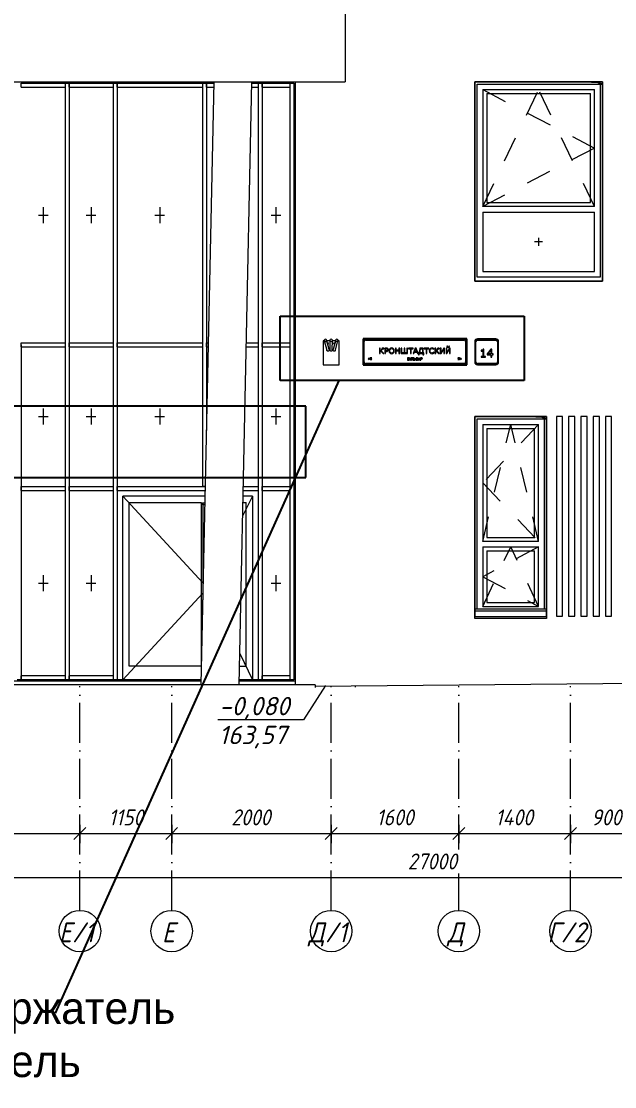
# Model space of a CAD drawing. Header units: millimetres. Extents: x -2128 to 116635, y -18248 to 18481.
# Drawn here: x 48391 to 55830, y -5103 to 8257 of the extents above; entities that cross this region are included whole.
import ezdxf

# ---------------------------------------------------------------- set-up
doc = ezdxf.new("R2010")
doc.units = ezdxf.units.MM
for name, pattern in [('50_200_ШТРИХ_1Т_ш5_п1_п1_', [700, 500, -100, 0, -100]), ('Штрих', [635, 317.5, -317.5]), ('Штриховая', [600, 400, -200])]:
    doc.linetypes.add(name, pattern=pattern)
for name, color, linetype, lineweight in [('A-ANNO-DIMS', 7, 'Continuous', 9), ('A-ANNO-DIMS-100', 7, 'Continuous', 9), ('A-ANNO-NOTE', 7, 'Continuous', 9), ('A-COLS', 7, 'Continuous', 9), ('A-DETL-3', 7, 'Continuous', 25), ('A-DOOR-1', 7, 'Continuous', 5), ('A-FLOR', 7, 'Continuous', 9), ('A-GENM', 7, 'Continuous', 9), ('A-GLAZ-1', 7, 'Continuous', 5), ('A-GLAZ-2', 7, 'Штрих', 5), ('A-GLAZ-3', 7, 'Штриховая', 5), ('A-GLAZ-CURT', 7, 'Continuous', 9), ('A-GLAZ-CURT-1', 7, 'Continuous', 5), ('A-GLAZ-CWMG', 7, 'Continuous', 9), ('A-WALL', 7, 'Continuous', 5), ('I-WALL', 7, 'Continuous', 5), ('S-COLS', 7, 'Continuous', 9), ('Оси', 7, 'Continuous', 9), ('Оси-1', 7, '50_200_ШТРИХ_1Т_ш5_п1_п1_', 9)]:
    doc.layers.add(name, color=color, linetype=linetype, lineweight=lineweight)
doc.styles.add('ISOCPEUR_I', font='isocpeui.ttf', dxfattribs={"width": 0.9, "height": 250})
doc.styles.add('ISOCPEUR_I_1', font='isocpeui.ttf', dxfattribs={"width": 0.9, "height": 200})
doc.styles.add('ISOCPEUR_I_2', font='isocpeui.ttf', dxfattribs={"height": 230})
doc.dimstyles.new('ISO-2_0_0_9К_Средний_с_подложкой_1', dxfattribs={"dimscale": 304.8, "dimtxt": 199.196235, "dimasz": 0.492126, "dimexe": 0.393701, "dimexo": 0, "dimgap": 0.131234, "dimtad": 1, "dimdec": 0, "dimzin": 0, "dimdsep": 46, "dimtxsty": 'ISOCPEUR_I_1', "dimblk1": 'OBLIQUE', "dimblk2": 'OBLIQUE', "dimsah": 1, "dimcen": 0.09, "dimdle": 0.393701, "dimazin": 0, "dimtfac": 1, "dimtdec": 4, "dimtix": 1, "dimtmove": 2, "dimatfit": 3, "dimfxl": 1, "dimtvp": 1, "dimtfill": 1, "dimtolj": 1, "dimtzin": 0, "dimarcsym": 2})

# ---------------------------------------------------------------- blocks, each defined once
blk = doc.blocks.new('Ось сетки - Круг_Ø6_00__ISO-2_5_0_9K_ кружки поменьше-23056867-АР2_Фасад ___-А')
at = {"layer": 'Оси'}
blk.add_circle((0, -3152), 260, dxfattribs=at)
blk = doc.blocks.new('DIMBLOCK28-АР2_Фасад ___-А')
at = {"layer": 'A-ANNO-DIMS-100', "transparency": 16777216}
for p, q in [((40276, -2374), (40276, -2600)), ((40276, -2480), (40276, -2374)), ((67276, -2374), (67276, -2600)), ((67276, -2480), (67276, -2374)), ((40156, -2480), (67396, -2480))]:
    blk.add_line(p, q, dxfattribs=at)
at = {"layer": 'A-ANNO-DIMS-100', "lineweight": 20, "transparency": 16777216}
for p, q in [((40276, -2480), (40201, -2555)), ((40276, -2480), (40351, -2405)), ((67276, -2480), (67201, -2555)), ((67276, -2480), (67351, -2405))]:
    blk.add_line(p, q, dxfattribs=at)
at = {"layer": 'A-ANNO-DIMS-100', "color": 0, "transparency": 16777216, "insert": (53235, -2179), "char_height": 200, "width": 758.48, "attachment_point": 1, "line_spacing_factor": 1.149209, "style": 'ISOCPEUR_I_1', "bg_fill": 3, "box_fill_scale": 1.25, "bg_fill_color": 256, "bg_fill_true_color": 13158600, "bg_fill_transparency": 0}
blk.add_mtext('27000', dxfattribs=at)
blk = doc.blocks.new('_Oblique')
at = {"color": 0, "linetype": 'ByBlock', "lineweight": -2}
blk.add_line((-0.5, -0.5), (0.5, 0.5), dxfattribs=at)

msp = doc.modelspace()

# ---------------------------------------------------------------- linework, layer by layer
at = {"color": 1}
for p, q in [((51634, 4560), (54697, 4560)), ((51634, 3753), (51634, 4560)), ((54697, 4560), (54697, 3753)), ((54697, 3753), (51634, 3753)), ((51956, 3432), (38861, 3432)), ((51956, 2535), (51956, 3432)), ((38861, 2535), (51956, 2535))]:
    msp.add_line(p, q, dxfattribs=at)
at = {"layer": 'A-ANNO-DIMS'}
for p, q in [((49125.8, -1821.5), (49125.8, -2047.5)), ((49125.8, -1927.5), (49125.8, -1821.5)), ((49125.8, -1821.5), (49125.8, -2047.5)), ((49125.8, -1927.5), (49125.8, -1821.5)), ((50275.8, -1821.5), (50275.8, -2047.5)), ((50275.8, -1927.5), (50275.8, -1821.5)), ((50275.8, -1821.5), (50275.8, -2047.5)), ((50275.8, -1927.5), (50275.8, -1821.5)), ((52275.8, -1821.5), (52275.8, -2047.5)), ((52275.8, -1927.5), (52275.8, -1821.5)), ((52275.8, -1821.5), (52275.8, -2047.5)), ((52275.8, -1927.5), (52275.8, -1821.5)), ((53875.8, -1821.5), (53875.8, -2047.5)), ((53875.8, -1927.5), (53875.8, -1821.5)), ((53875.8, -1821.5), (53875.8, -2047.5)), ((53875.8, -1927.5), (53875.8, -1821.5)), ((55275.8, -1821.5), (55275.8, -2047.5)), ((55275.8, -1927.5), (55275.8, -1821.5)), ((55275.8, -1821.5), (55275.8, -2047.5)), ((55275.8, -1927.5), (55275.8, -1821.5)), ((45975.8, -1927.5), (49125.8, -1927.5)), ((49125.8, -1927.5), (50275.8, -1927.5)), ((50275.8, -1927.5), (52275.8, -1927.5)), ((52275.8, -1927.5), (53875.8, -1927.5)), ((53875.8, -1927.5), (55275.8, -1927.5)), ((55275.8, -1927.5), (56175.8, -1927.5))]:
    msp.add_line(p, q, dxfattribs=at)
at = {"layer": 'A-ANNO-DIMS', "lineweight": 20}
for p, q in [((49125.8, -1927.5), (49200.8, -1852.5)), ((49125.8, -1927.5), (49200.8, -1852.5)), ((50275.8, -1927.5), (50350.8, -1852.5)), ((50275.8, -1927.5), (50350.8, -1852.5)), ((52275.8, -1927.5), (52350.8, -1852.5)), ((52275.8, -1927.5), (52350.8, -1852.5)), ((53875.8, -1927.5), (53950.8, -1852.5)), ((53875.8, -1927.5), (53950.8, -1852.5)), ((55275.8, -1927.5), (55350.8, -1852.5)), ((55275.8, -1927.5), (55350.8, -1852.5)), ((49125.8, -1927.5), (49050.8, -2002.5)), ((49125.8, -1927.5), (49050.8, -2002.5)), ((50275.8, -1927.5), (50200.8, -2002.5)), ((50275.8, -1927.5), (50200.8, -2002.5)), ((52275.8, -1927.5), (52200.8, -2002.5)), ((52275.8, -1927.5), (52200.8, -2002.5)), ((53875.8, -1927.5), (53800.8, -2002.5)), ((53875.8, -1927.5), (53800.8, -2002.5)), ((55275.8, -1927.5), (55200.8, -2002.5)), ((55275.8, -1927.5), (55200.8, -2002.5))]:
    msp.add_line(p, q, dxfattribs=at)
at = {"layer": 'A-ANNO-NOTE'}
for p, q in [((52205, -71.2), (51929.4, -501)), ((51929.4, -504.1), (50854.6, -504.1))]:
    msp.add_line(p, q, dxfattribs=at)
at = {"layer": 'A-COLS'}
for p, q in [((50804, 7500), (50642.8, -59)), ((51120.8, -59), (51282, 7500))]:
    msp.add_line(p, q, dxfattribs=at)
at = {"layer": 'A-DETL-3'}
for p, q in [((53974.5, 4275), (52674.5, 4275)), ((52674.5, 4275), (52674.5, 3950)), ((53974.5, 3950), (53974.5, 4275)), ((52674.5, 3950), (53974.5, 3950))]:
    msp.add_line(p, q, dxfattribs=at)
at = {"layer": 'A-DOOR-1'}
for p, q in [((49662.8, 0), (49662.8, 2303)), ((50693.2, 2303), (49662.8, 2303)), ((49662.8, 2303), (50665.8, 1216.5)), ((51288.8, 2303), (51165.8, 2051.5)), ((51288.8, 2303), (51171.1, 2303)), ((51288.8, 2303), (51288.8, 0)), ((49742.8, 170), (49742.8, 2223)), ((49742.8, 2223), (50645.8, 2223)), ((50645.8, 2223), (50645.8, 170)), ((51169.4, 2223), (51208.8, 2223)), ((51208.8, 170), (51208.8, 2223)), ((50665.8, 1086.5), (49662.8, 0)), ((51128.3, 328.1), (51288.8, 0)), ((50645.8, 170), (49742.8, 170)), ((51125.3, 170), (51208.8, 170)), ((51288.8, 0), (51121.7, 0)), ((50644.3, 0), (49662.8, 0))]:
    msp.add_line(p, q, dxfattribs=at)
at = {"layer": 'A-FLOR'}
for p, q in [((52075.8, -65), (40175.8, -65)), ((47853.5, -15), (50644.1, -15)), ((51121.3, -15), (51825.8, -15)), ((52075.8, -62.4), (52075.8, -99.4))]:
    msp.add_line(p, q, dxfattribs=at)
at = {"layer": 'A-GENM'}
for p, q in [((55539.8, 7500), (55539.8, 7495)), ((55539.8, 7495), (55608.6, 7495)), ((55608.6, 7495), (55659.8, 7470)), ((55660.9, 7475), (55609.8, 7500)), ((55659.8, 7470), (55675.8, 7470)), ((55675.8, 7475), (55660.9, 7475)), ((52190.4, 4248), (52176, 4248)), ((52176, 4248), (52176, 3950)), ((52189.1, 4253.3), (52220.5, 4132.9)), ((52249.6, 4140.4), (52218.1, 4260.8)), ((52260.1, 4248), (52221.4, 4248)), ((52230.1, 4221.1), (52229.4, 4217.4)), ((52235.1, 4195.3), (52239.9, 4219.2)), ((52260.1, 4257.1), (52260, 4136.7)), ((52290, 4136.6), (52290.1, 4257)), ((52328.7, 4248), (52290, 4248)), ((52332, 4260.8), (52300.5, 4140.4)), ((52310.1, 4219.2), (52315, 4195.3)), ((52320.7, 4217.4), (52319.9, 4221.1)), ((52329.6, 4132.9), (52361, 4253.3)), ((52374, 4248), (52359.6, 4248)), ((52374, 3950), (52374, 4248)), ((52674.5, 4240), (52674.5, 3985)), ((52684.5, 4240), (52684.5, 3985)), ((52689.5, 3985), (52689.5, 4240)), ((53939.5, 4275), (52709.5, 4275)), ((53939.5, 4265), (52709.5, 4265)), ((52709.5, 4260), (53939.5, 4260)), ((52889.5, 4159.9), (52880.2, 4159.9)), ((52880.2, 4159.9), (52880.2, 4090.3)), ((52889.5, 4128.6), (52889.5, 4159.9)), ((52908.7, 4145.8), (52907, 4141.8)), ((52916.5, 4156.7), (52908.7, 4145.8)), ((52929.8, 4159.9), (52916.5, 4156.7)), ((52916.5, 4140.9), (52918.6, 4145.8)), ((52918.6, 4145.8), (52921, 4149.1)), ((52921, 4149.1), (52924.4, 4151.1)), ((52924.4, 4151.1), (52929.6, 4151.8)), ((52929.6, 4151.8), (52933.6, 4151.8)), ((52933.6, 4159.9), (52929.8, 4159.9)), ((52933.6, 4151.8), (52933.6, 4159.9)), ((52966.8, 4159.9), (52947.5, 4159.9)), ((52947.5, 4159.9), (52947.5, 4090.3)), ((52956.8, 4123.9), (52956.8, 4151.8)), ((52956.8, 4151.8), (52966.4, 4151.8)), ((52966.4, 4151.8), (52974, 4151.1)), ((52977.6, 4158.8), (52966.8, 4159.9)), ((52974, 4151.1), (52979.3, 4149)), ((52985.4, 4155.5), (52977.6, 4158.8)), ((52979.3, 4149), (52983.3, 4144.7)), ((52983.3, 4144.7), (52984.6, 4138.4)), ((52991.7, 4148.8), (52985.4, 4155.5)), ((52993.9, 4138.6), (52991.7, 4148.8)), ((53010.7, 4151.7), (53004.2, 4140.2)), ((53020.8, 4158.6), (53010.7, 4151.7)), ((53012.8, 4136.9), (53017.4, 4145.7)), ((53017.4, 4145.7), (53024.5, 4151.1)), ((53033.9, 4161), (53020.8, 4158.6)), ((53024.5, 4151.1), (53034, 4152.9)), ((53047.2, 4158.6), (53033.9, 4161)), ((53034, 4152.9), (53043.3, 4151.1)), ((53043.3, 4151.1), (53050.5, 4145.7)), ((53057.2, 4151.7), (53047.2, 4158.6)), ((53050.5, 4145.7), (53055, 4136.9)), ((53063.6, 4140.3), (53057.2, 4151.7)), ((53090.2, 4159.9), (53080.9, 4159.9)), ((53080.9, 4159.9), (53080.9, 4090.3)), ((53090.2, 4132), (53090.2, 4159.9)), ((53134.3, 4159.9), (53125, 4159.9)), ((53125, 4159.9), (53125, 4132)), ((53134.3, 4090.3), (53134.3, 4159.9)), ((53162.1, 4159.9), (53152.8, 4159.9)), ((53152.8, 4159.9), (53152.8, 4090.3)), ((53162.1, 4098.4), (53162.1, 4159.9)), ((53198.1, 4159.9), (53188.8, 4159.9)), ((53188.8, 4159.9), (53188.8, 4098.4)), ((53198.1, 4098.4), (53198.1, 4159.9)), ((53234, 4159.9), (53224.7, 4159.9)), ((53224.7, 4159.9), (53224.7, 4098.4)), ((53234, 4090.3), (53234, 4159.9)), ((53303.6, 4159.9), (53243.3, 4159.9)), ((53243.3, 4159.9), (53243.3, 4151.8)), ((53243.3, 4151.8), (53268.8, 4151.8)), ((53268.8, 4151.8), (53268.8, 4090.3)), ((53278.1, 4090.3), (53278.1, 4151.8)), ((53278.1, 4151.8), (53303.6, 4151.8)), ((53303.6, 4151.8), (53303.6, 4159.9)), ((53329.3, 4159.9), (53303.6, 4090.3)), ((53323.5, 4118.1), (53335.5, 4151.4)), ((53341.8, 4159.9), (53329.3, 4159.9)), ((53335.5, 4151.4), (53347.5, 4118.1)), ((53367.4, 4090.3), (53341.8, 4159.9)), ((53387.1, 4159.9), (53383.7, 4124.6)), ((53428.9, 4159.9), (53387.1, 4159.9)), ((53392.4, 4121.2), (53396.4, 4151.8)), ((53396.4, 4151.8), (53419.6, 4151.8)), ((53419.6, 4151.8), (53419.6, 4098.4)), ((53428.9, 4098.4), (53428.9, 4159.9)), ((53500.8, 4159.9), (53440.5, 4159.9)), ((53440.5, 4159.9), (53440.5, 4151.8)), ((53440.5, 4151.8), (53466, 4151.8)), ((53466, 4151.8), (53466, 4090.3)), ((53475.3, 4090.3), (53475.3, 4151.8)), ((53475.3, 4151.8), (53500.8, 4151.8)), ((53500.8, 4151.8), (53500.8, 4159.9)), ((53514.9, 4151.8), (53507.9, 4140.3)), ((53525.7, 4158.7), (53514.9, 4151.8)), ((53516.6, 4137.2), (53521.6, 4146)), ((53521.6, 4146), (53529.3, 4151.2)), ((53539.7, 4161), (53525.7, 4158.7)), ((53529.3, 4151.2), (53538.9, 4152.9)), ((53538.9, 4152.9), (53551.2, 4150.7)), ((53551, 4159.7), (53539.7, 4161)), ((53563.5, 4154.8), (53551, 4159.7)), ((53551.2, 4150.7), (53563.5, 4143.6)), ((53563.5, 4143.6), (53563.5, 4154.8)), ((53585.5, 4159.9), (53576.2, 4159.9)), ((53576.2, 4159.9), (53576.2, 4090.3)), ((53585.5, 4128.6), (53585.5, 4159.9)), ((53604.7, 4145.8), (53602.9, 4141.8)), ((53612.5, 4156.7), (53604.7, 4145.8)), ((53612.4, 4140.9), (53614.6, 4145.8)), ((53625.7, 4159.9), (53612.5, 4156.7)), ((53614.6, 4145.8), (53617, 4149.1)), ((53617, 4149.1), (53620.4, 4151.1)), ((53620.4, 4151.1), (53625.6, 4151.8)), ((53625.6, 4151.8), (53629.6, 4151.8)), ((53629.6, 4159.9), (53625.7, 4159.9)), ((53629.6, 4151.8), (53629.6, 4159.9)), ((53652.8, 4159.9), (53643.5, 4159.9)), ((53643.5, 4159.9), (53643.5, 4090.3)), ((53687, 4159.9), (53652.8, 4105)), ((53652.8, 4105), (53652.8, 4159.9)), ((53652.9, 4090.3), (53687.6, 4146)), ((53696.8, 4159.9), (53687, 4159.9)), ((53687.6, 4146), (53687.6, 4090.3)), ((53696.8, 4090.3), (53696.8, 4159.9)), ((53724.7, 4159.9), (53715.4, 4159.9)), ((53715.4, 4159.9), (53715.4, 4090.3)), ((53734, 4181.9), (53724.7, 4181.9)), ((53724.7, 4181.9), (53729.8, 4169.8)), ((53758.9, 4159.9), (53724.7, 4105)), ((53724.7, 4105), (53724.7, 4159.9)), ((53724.8, 4090.3), (53759.5, 4146)), ((53729.8, 4169.8), (53742.7, 4165.7)), ((53736.2, 4173.9), (53734, 4181.9)), ((53742.7, 4171.5), (53736.2, 4173.9)), ((53749.1, 4173.9), (53742.7, 4171.5)), ((53742.7, 4165.7), (53755.6, 4169.8)), ((53751.4, 4181.9), (53749.1, 4173.9)), ((53760.6, 4181.9), (53751.4, 4181.9)), ((53755.6, 4169.8), (53760.6, 4181.9)), ((53768.8, 4159.9), (53758.9, 4159.9)), ((53759.5, 4146), (53759.5, 4090.3)), ((53768.8, 4090.3), (53768.8, 4159.9)), ((53959.5, 4240), (53959.5, 3985)), ((53964.5, 3985), (53964.5, 4240)), ((53974.5, 3985), (53974.5, 4240)), ((54074.5, 4240), (54074.5, 3985)), ((54084.5, 4240), (54084.5, 3985)), ((54089.5, 3985), (54089.5, 4240)), ((54339.5, 4275), (54109.5, 4275)), ((54339.5, 4265), (54109.5, 4265)), ((54109.5, 4260), (54339.5, 4260)), ((54179, 4144.7), (54176.9, 4138.1)), ((54189.7, 4144.7), (54179, 4144.7)), ((54189.7, 4055.2), (54189.7, 4144.7)), ((54278.1, 4144.7), (54229.5, 4088.8)), ((54290.8, 4144.7), (54278.1, 4144.7)), ((54290.8, 4085), (54290.8, 4144.7)), ((54359.5, 4240), (54359.5, 3985)), ((54364.5, 3985), (54364.5, 4240)), ((54374.5, 3985), (54374.5, 4240)), ((52751.2, 4036.1), (52740.6, 4025.5)), ((52740.6, 4025.5), (52751.2, 4014.9)), ((52751.2, 4028.1), (52751.2, 4036.1)), ((52756.2, 4028.1), (52751.2, 4028.1)), ((52751.2, 4014.9), (52751.2, 4022.9)), ((52751.2, 4022.9), (52756.2, 4022.9)), ((52764.2, 4036.1), (52756.2, 4028.1)), ((52756.2, 4022.9), (52764.2, 4014.9)), ((52763.3, 4028.1), (52771.3, 4036.1)), ((52770.3, 4028.1), (52763.3, 4028.1)), ((52771.3, 4014.9), (52763.3, 4022.9)), ((52763.3, 4022.9), (52770.3, 4022.9)), ((52771.3, 4036.1), (52764.2, 4036.1)), ((52764.2, 4014.9), (52771.3, 4014.9)), ((52778.3, 4036.1), (52770.3, 4028.1)), ((52770.3, 4022.9), (52778.3, 4014.9)), ((52774.8, 4025.5), (52785.4, 4036.1)), ((52785.4, 4014.9), (52774.8, 4025.5)), ((52785.4, 4036.1), (52778.3, 4036.1)), ((52778.3, 4014.9), (52785.4, 4014.9)), ((52880.2, 4090.3), (52889.5, 4090.3)), ((52894.2, 4129), (52889.5, 4128.6)), ((52889.5, 4090.3), (52889.5, 4121.6)), ((52889.5, 4121.6), (52897.6, 4121.6)), ((52898.3, 4130.6), (52894.2, 4129)), ((52897.6, 4121.6), (52926.2, 4090.3)), ((52902.1, 4133.7), (52898.3, 4130.6)), ((52905.5, 4138.6), (52902.1, 4133.7)), ((52904.2, 4126.7), (52911.3, 4131.8)), ((52937.1, 4090.3), (52904.2, 4126.7)), ((52907, 4141.8), (52905.5, 4138.6)), ((52911.3, 4131.8), (52916.5, 4140.9)), ((52926.2, 4090.3), (52937.1, 4090.3)), ((52947.5, 4090.3), (52956.8, 4090.3)), ((52965, 4123.9), (52956.8, 4123.9)), ((52956.8, 4090.3), (52956.8, 4115.8)), ((52956.8, 4115.8), (52966.3, 4115.8)), ((52974.5, 4124.9), (52965, 4123.9)), ((52966.3, 4115.8), (52978.9, 4117.6)), ((52980.4, 4128.1), (52974.5, 4124.9)), ((52978.9, 4117.6), (52987.6, 4123.1)), ((52983.7, 4132.9), (52980.4, 4128.1)), ((52984.6, 4138.4), (52983.7, 4132.9)), ((52987.6, 4123.1), (52992.3, 4130)), ((52992.3, 4130), (52993.9, 4138.6)), ((53004.2, 4140.2), (53002, 4125.1)), ((53002, 4125.1), (53004.3, 4109.8)), ((53004.3, 4109.8), (53010.7, 4098.5)), ((53010.7, 4098.5), (53020.7, 4091.5)), ((53011.3, 4125.1), (53012.8, 4136.9)), ((53012.9, 4113.1), (53011.3, 4125.1)), ((53017.5, 4104.4), (53012.9, 4113.1)), ((53024.7, 4099), (53017.5, 4104.4)), ((53020.7, 4091.5), (53033.9, 4089.1)), ((53034, 4097.2), (53024.7, 4099)), ((53033.9, 4089.1), (53047.1, 4091.5)), ((53043.2, 4099), (53034, 4097.2)), ((53050.4, 4104.4), (53043.2, 4099)), ((53047.1, 4091.5), (53057.2, 4098.5)), ((53055, 4113.1), (53050.4, 4104.4)), ((53055, 4136.9), (53056.6, 4125.1)), ((53056.6, 4125.1), (53055, 4113.1)), ((53057.2, 4098.5), (53063.5, 4109.8)), ((53063.5, 4109.8), (53065.8, 4125.1)), ((53065.8, 4125.1), (53063.6, 4140.3)), ((53080.9, 4090.3), (53090.2, 4090.3)), ((53125, 4132), (53090.2, 4132)), ((53090.2, 4090.3), (53090.2, 4123.9)), ((53090.2, 4123.9), (53125, 4123.9)), ((53125, 4123.9), (53125, 4090.3)), ((53125, 4090.3), (53134.3, 4090.3)), ((53152.8, 4090.3), (53234, 4090.3)), ((53188.8, 4098.4), (53162.1, 4098.4)), ((53224.7, 4098.4), (53198.1, 4098.4)), ((53232, 4038), (53232, 4008)), ((53250.8, 4038), (53232, 4038)), ((53235.8, 4025.4), (53235.8, 4034.3)), ((53235.8, 4034.3), (53250.8, 4034.3)), ((53242.8, 4025.4), (53235.8, 4025.4)), ((53235.8, 4011.8), (53235.8, 4021.6)), ((53235.8, 4021.6), (53241.2, 4021.6)), ((53243.8, 4011.8), (53235.8, 4011.8)), ((53241.2, 4021.6), (53246.8, 4021.2)), ((53249, 4024.6), (53242.8, 4025.4)), ((53243.5, 4008), (53250.2, 4009.3)), ((53248.7, 4013), (53243.8, 4011.8)), ((53246.8, 4021.2), (53249.4, 4019.7)), ((53250.3, 4016.7), (53248.7, 4013)), ((53252.7, 4021.7), (53249, 4024.6)), ((53249.4, 4019.7), (53250.3, 4016.7)), ((53250.2, 4009.3), (53253.1, 4012.5)), ((53250.8, 4034.3), (53250.8, 4038)), ((53254.1, 4016.8), (53252.7, 4021.7)), ((53253.1, 4012.5), (53254.1, 4016.8)), ((53257.2, 4038), (53268.3, 4015.9)), ((53261.3, 4038), (53257.2, 4038)), ((53264.1, 4011.3), (53261.1, 4011.3)), ((53261.1, 4011.3), (53261.1, 4008)), ((53270.3, 4020.2), (53261.3, 4038)), ((53266.3, 4012.1), (53264.1, 4011.3)), ((53264.5, 4007.5), (53268, 4008.9)), ((53268.3, 4015.9), (53266.3, 4012.1)), ((53268, 4008.9), (53271.1, 4014.6)), ((53268.8, 4090.3), (53278.1, 4090.3)), ((53278.4, 4038), (53270.3, 4020.2)), ((53271.1, 4014.6), (53282.5, 4038)), ((53282.5, 4038), (53278.4, 4038)), ((53283.7, 4011.8), (53283.2, 4008)), ((53285.5, 4011.3), (53283.7, 4011.8)), ((53287.6, 4012.3), (53285.5, 4011.3)), ((53286.3, 4007.5), (53289.9, 4008.7)), ((53288.4, 4017), (53287.6, 4012.3)), ((53288.4, 4038), (53288.4, 4017)), ((53306.7, 4038), (53288.4, 4038)), ((53289.9, 4008.7), (53291.7, 4012.1)), ((53291.7, 4012.1), (53292.1, 4019)), ((53292.1, 4019), (53292.1, 4034.3)), ((53292.1, 4034.3), (53302.9, 4034.3)), ((53302.9, 4034.3), (53302.9, 4008)), ((53303.6, 4090.3), (53313.5, 4090.3)), ((53306.7, 4008), (53306.7, 4038)), ((53313.2, 4038), (53313.2, 4008)), ((53317, 4038), (53313.2, 4038)), ((53313.5, 4090.3), (53320.5, 4110)), ((53317, 4025.4), (53317, 4038)), ((53324, 4025.4), (53317, 4025.4)), ((53317, 4011.8), (53317, 4021.6)), ((53317, 4021.6), (53322.4, 4021.6)), ((53324.3, 4011.8), (53317, 4011.8)), ((53320.5, 4110), (53350.5, 4110)), ((53322.4, 4021.6), (53327.9, 4021.3)), ((53347.5, 4118.1), (53323.5, 4118.1)), ((53331.2, 4024.2), (53324, 4025.4)), ((53330.2, 4013.2), (53324.3, 4011.8)), ((53324.4, 4008), (53333, 4010.6)), ((53327.9, 4021.3), (53330.6, 4019.7)), ((53331.5, 4016.8), (53330.2, 4013.2)), ((53330.6, 4019.7), (53331.5, 4016.8)), ((53334.3, 4021), (53331.2, 4024.2)), ((53333, 4010.6), (53335.3, 4016.8)), ((53335.3, 4016.8), (53334.3, 4021)), ((53351.9, 4038), (53340.5, 4038)), ((53340.5, 4038), (53340.5, 4008)), ((53344.2, 4025.8), (53344.2, 4034.3)), ((53344.2, 4034.3), (53350.6, 4034.3)), ((53351.1, 4025.8), (53344.2, 4025.8)), ((53344.2, 4011.8), (53344.2, 4022.1)), ((53344.2, 4022.1), (53351.5, 4022.1)), ((53351.9, 4011.8), (53344.2, 4011.8)), ((53350.5, 4110), (53357.5, 4090.3)), ((53350.6, 4034.3), (53355.4, 4033.9)), ((53355.1, 4026.2), (53351.1, 4025.8)), ((53351.5, 4022.1), (53356.2, 4021.6)), ((53351.8, 4008), (53356.6, 4008.5)), ((53357.5, 4037.2), (53351.9, 4038)), ((53354.7, 4011.9), (53351.9, 4011.8)), ((53357.1, 4012.7), (53354.7, 4011.9)), ((53357.5, 4027.5), (53355.1, 4026.2)), ((53355.4, 4033.9), (53357.5, 4032.4)), ((53356.2, 4021.6), (53358.5, 4019.8)), ((53356.6, 4008.5), (53359.9, 4010)), ((53358.6, 4014.4), (53357.1, 4012.7)), ((53357.5, 4090.3), (53367.4, 4090.3)), ((53360.8, 4034.4), (53357.5, 4037.2)), ((53357.5, 4032.4), (53358.3, 4030)), ((53358.3, 4030), (53357.5, 4027.5)), ((53358, 4024.4), (53361, 4027.1)), ((53361.7, 4021.6), (53358, 4024.4)), ((53358.5, 4019.8), (53359.2, 4016.9)), ((53359.2, 4016.9), (53358.6, 4014.4)), ((53359.9, 4010), (53362.1, 4012.9)), ((53362, 4030.6), (53360.8, 4034.4)), ((53361, 4027.1), (53362, 4030.6)), ((53363, 4017), (53361.7, 4021.6)), ((53362.1, 4012.9), (53363, 4017)), ((53376.6, 4038), (53364.7, 4008)), ((53374.4, 4098.4), (53368.6, 4098.4)), ((53368.6, 4098.4), (53368.6, 4074)), ((53368.6, 4074), (53377.9, 4074)), ((53368.6, 4008), (53372.1, 4017.4)), ((53372.1, 4017.4), (53384.4, 4017.4)), ((53373.4, 4021.1), (53376.4, 4029.2)), ((53383.1, 4021.1), (53373.4, 4021.1)), ((53383.7, 4124.6), (53374.4, 4098.4)), ((53376.4, 4029.2), (53378.2, 4034.3)), ((53379.8, 4038), (53376.6, 4038)), ((53377.9, 4074), (53377.9, 4090.3)), ((53377.9, 4090.3), (53426.6, 4090.3)), ((53378.2, 4034.3), (53380.3, 4028.5)), ((53391.8, 4008), (53379.8, 4038)), ((53380.3, 4028.5), (53383.1, 4021.1)), ((53383.7, 4098.4), (53392.4, 4121.2)), ((53419.6, 4098.4), (53383.7, 4098.4)), ((53384.4, 4017.4), (53387.9, 4008)), ((53407, 4038), (53395.8, 4038)), ((53395.8, 4038), (53395.8, 4008)), ((53399.6, 4024), (53399.6, 4034.3)), ((53399.6, 4034.3), (53407.4, 4034.3)), ((53407.4, 4024), (53399.6, 4024)), ((53399.6, 4008), (53399.6, 4020.2)), ((53399.6, 4020.2), (53407.2, 4020.2)), ((53411.5, 4037.8), (53407, 4038)), ((53407.2, 4020.2), (53416, 4022.9)), ((53407.4, 4034.3), (53411.1, 4034)), ((53413, 4025.3), (53407.4, 4024)), ((53411.1, 4034), (53413.6, 4032.3)), ((53415.1, 4036.3), (53411.5, 4037.8)), ((53414.6, 4029.2), (53413, 4025.3)), ((53413.6, 4032.3), (53414.6, 4029.2)), ((53417.5, 4033.4), (53415.1, 4036.3)), ((53416, 4022.9), (53418.4, 4029.3)), ((53418.4, 4029.3), (53417.5, 4033.4)), ((53426.6, 4090.3), (53426.6, 4074)), ((53426.6, 4074), (53435.9, 4074)), ((53435.9, 4098.4), (53428.9, 4098.4)), ((53435.9, 4074), (53435.9, 4098.4)), ((53466, 4090.3), (53475.3, 4090.3)), ((53507.9, 4140.3), (53505.5, 4125)), ((53505.5, 4125), (53508, 4109.1)), ((53508, 4109.1), (53515, 4097.9)), ((53514.7, 4125), (53516.6, 4137.2)), ((53516.7, 4112.5), (53514.7, 4125)), ((53515, 4097.9), (53525.9, 4091.2)), ((53521.9, 4103.9), (53516.7, 4112.5)), ((53529.7, 4098.9), (53521.9, 4103.9)), ((53525.9, 4091.2), (53539.7, 4089.1)), ((53539, 4097.2), (53529.7, 4098.9)), ((53551.7, 4099.6), (53539, 4097.2)), ((53539.7, 4089.1), (53547.1, 4089.8)), ((53547.1, 4089.8), (53553.3, 4091.3)), ((53562.8, 4106.5), (53551.7, 4099.6)), ((53553.3, 4091.3), (53558.8, 4093.4)), ((53558.8, 4093.4), (53563.5, 4095.5)), ((53563.5, 4095.5), (53562.8, 4106.5)), ((53576.2, 4090.3), (53585.5, 4090.3)), ((53590.2, 4129), (53585.5, 4128.6)), ((53585.5, 4090.3), (53585.5, 4121.6)), ((53585.5, 4121.6), (53593.6, 4121.6)), ((53594.3, 4130.6), (53590.2, 4129)), ((53593.6, 4121.6), (53622.2, 4090.3)), ((53598.1, 4133.7), (53594.3, 4130.6)), ((53601.5, 4138.6), (53598.1, 4133.7)), ((53600.2, 4126.7), (53607.3, 4131.8)), ((53633, 4090.3), (53600.2, 4126.7)), ((53602.9, 4141.8), (53601.5, 4138.6)), ((53607.3, 4131.8), (53612.4, 4140.9)), ((53622.2, 4090.3), (53633, 4090.3)), ((53643.5, 4090.3), (53652.9, 4090.3)), ((53687.6, 4090.3), (53696.8, 4090.3)), ((53715.4, 4090.3), (53724.8, 4090.3)), ((53759.5, 4090.3), (53768.8, 4090.3)), ((53870.7, 4036.1), (53863.6, 4036.1)), ((53863.6, 4036.1), (53874.2, 4025.5)), ((53874.2, 4025.5), (53863.6, 4014.9)), ((53863.6, 4014.9), (53870.7, 4014.9)), ((53878.7, 4028.1), (53870.7, 4036.1)), ((53870.7, 4014.9), (53878.7, 4022.9)), ((53884.8, 4036.1), (53877.7, 4036.1)), ((53877.7, 4036.1), (53885.7, 4028.1)), ((53885.7, 4022.9), (53877.7, 4014.9)), ((53877.7, 4014.9), (53884.8, 4014.9)), ((53885.7, 4028.1), (53878.7, 4028.1)), ((53878.7, 4022.9), (53885.7, 4022.9)), ((53892.8, 4028.1), (53884.8, 4036.1)), ((53884.8, 4014.9), (53892.8, 4022.9)), ((53897.8, 4028.1), (53892.8, 4028.1)), ((53892.8, 4022.9), (53897.8, 4022.9)), ((53897.8, 4036.1), (53897.8, 4028.1)), ((53908.4, 4025.5), (53897.8, 4036.1)), ((53897.8, 4014.9), (53908.4, 4025.5)), ((53897.8, 4022.9), (53897.8, 4014.9)), ((54164.3, 4132.1), (54154.9, 4131.4)), ((54154.9, 4131.4), (54154.9, 4121.5)), ((54154.9, 4121.5), (54176.4, 4121.5)), ((54176.4, 4055.2), (54154.9, 4055.2)), ((54154.9, 4055.2), (54154.9, 4045.3)), ((54154.9, 4045.3), (54209.6, 4045.3)), ((54171.9, 4134.1), (54164.3, 4132.1)), ((54176.9, 4138.1), (54171.9, 4134.1)), ((54176.4, 4121.5), (54176.4, 4055.2)), ((54209.6, 4055.2), (54189.7, 4055.2)), ((54209.6, 4045.3), (54209.6, 4055.2)), ((54229.5, 4088.8), (54229.5, 4073.4)), ((54229.5, 4073.4), (54277.5, 4073.4)), ((54239.4, 4085), (54277.5, 4128.9)), ((54277.5, 4085), (54239.4, 4085)), ((54277.5, 4128.9), (54277.5, 4085)), ((54277.5, 4073.4), (54277.5, 4045.3)), ((54277.5, 4045.3), (54290.8, 4045.3)), ((54305.7, 4085), (54290.8, 4085)), ((54290.8, 4045.3), (54290.8, 4073.4)), ((54290.8, 4073.4), (54305.7, 4073.4)), ((54305.7, 4073.4), (54305.7, 4085)), ((52176, 3950), (52374, 3950)), ((53939.5, 3965), (52709.5, 3965)), ((52709.5, 3960), (53939.5, 3960)), ((52709.5, 3950), (53939.5, 3950)), ((53232, 4008), (53243.5, 4008)), ((53261.1, 4008), (53264.5, 4007.5)), ((53283.2, 4008), (53286.3, 4007.5)), ((53302.9, 4008), (53306.7, 4008)), ((53313.2, 4008), (53324.4, 4008)), ((53340.5, 4008), (53351.8, 4008)), ((53364.7, 4008), (53368.6, 4008)), ((53387.9, 4008), (53391.8, 4008)), ((53395.8, 4008), (53399.6, 4008)), ((54339.5, 3965), (54109.5, 3965)), ((54109.5, 3960), (54339.5, 3960)), ((54109.5, 3950), (54339.5, 3950)), ((54839.8, 3300), (54839.8, 3295)), ((54839.8, 3295), (54908.6, 3295)), ((54908.6, 3295), (54959.8, 3270)), ((54960.9, 3275), (54909.8, 3300)), ((54959.8, 3270), (54975.8, 3270)), ((54975.8, 3275), (54960.9, 3275))]:
    msp.add_line(p, q, dxfattribs=at)
at = {"layer": 'A-GENM', "flags": 128}
for points in [[(52230.1, 4221.1), (52230.5, 4222.4), (52231.1, 4223.5), (52231.9, 4224.5), (52232.9, 4225.3), (52233.9, 4225.8), (52235, 4226)], [(52235, 4226), (52236.2, 4225.9), (52237.2, 4225.6), (52238.2, 4224.9), (52239, 4224.1), (52239.6, 4223), (52240, 4221.8), (52240.1, 4220.5), (52240, 4219.2), (52239.6, 4218)], [(52310.5, 4218), (52310.1, 4219.2), (52310, 4220.5), (52310.1, 4221.8), (52310.5, 4223), (52311.1, 4224.1), (52311.9, 4224.9), (52312.9, 4225.6), (52313.9, 4225.9), (52315, 4226)], [(52315, 4226), (52316.2, 4225.8), (52317.2, 4225.3), (52318.2, 4224.5), (52319, 4223.5), (52319.6, 4222.4), (52320, 4221.1)], [(52235, 4120.1), (52231.4, 4120.8), (52228, 4122.4), (52225, 4124.8), (52222.6, 4128), (52220.9, 4131.6), (52220.5, 4132.9)], [(52249.2, 4141.7), (52250.1, 4137.8), (52250.1, 4133.8), (52249.2, 4130), (52247.5, 4126.5), (52245.1, 4123.7), (52242.1, 4121.6), (52238.7, 4120.4), (52235, 4120.1)], [(52275, 4120.1), (52271.4, 4120.6), (52268, 4122), (52265.1, 4124.3), (52262.7, 4127.2), (52261, 4130.8), (52260.1, 4134.7), (52260.1, 4138.6)], [(52289.9, 4138.6), (52289.9, 4134.6), (52289, 4130.8), (52287.3, 4127.2), (52284.9, 4124.3), (52282, 4122), (52278.6, 4120.6), (52275, 4120.1)], [(52315, 4120.1), (52311.4, 4120.4), (52308, 4121.6), (52305, 4123.7), (52302.6, 4126.5), (52300.9, 4130), (52300, 4133.8), (52300, 4137.8), (52300.9, 4141.7)], [(52329.6, 4132.9), (52329.2, 4131.6), (52327.5, 4128), (52325.1, 4124.8), (52322.1, 4122.4), (52318.7, 4120.8), (52315, 4120.1)]]:
    msp.add_lwpolyline(points, dxfattribs=at)
at = {"layer": 'A-GENM'}
for centre, radius, start, end in [((52709.5, 4240), 35, 90, 180), ((52709.5, 4240), 25, 90, 180), ((52709.5, 4240), 20, 90, 180), ((53939.5, 4240), 35, 360, 90), ((53939.5, 4240), 25, 0, 90), ((53939.5, 4240), 20, 0, 90), ((54109.5, 4240), 35, 90, 180), ((54109.5, 4240), 25, 90, 180), ((54109.5, 4240), 20, 90, 180), ((54339.5, 4240), 35, 360, 90), ((54339.5, 4240), 25, 360, 90), ((54339.5, 4240), 20, 360, 90), ((52709.5, 3985), 35, 180, 270), ((52709.5, 3985), 25, 180, 270), ((52709.5, 3985), 20, 180, 270), ((53939.5, 3985), 20, 270, 0), ((53939.5, 3985), 25, 270, 0), ((53939.5, 3985), 35, 270, 360), ((54109.5, 3985), 35, 180, 270), ((54109.5, 3985), 25, 180, 270), ((54109.5, 3985), 20, 180, 270), ((54339.5, 3985), 25, 270, 360), ((54339.5, 3985), 20, 270, 360), ((54339.5, 3985), 35, 270, 360)]:
    msp.add_arc(centre, radius, start, end, dxfattribs=at)
for centre, major_axis, ratio, start_param, end_param in [((52203.6, 4257.1), (14.5, 3.8), 0.8995523, 1.2880473, 4.42964), ((52203.6, 4257.1), (14.5, 3.8), 0.8995523, 4.42964, 7.5712326), ((52275.1, 4257.1), (-15, 0), 0.9063078, 4.712836, 7.8544286), ((52275.1, 4257.1), (-15, 0), 0.9063078, 1.5712433, 4.712836), ((52346.5, 4257.1), (-14.5, 3.8), 0.8995523, 4.995138, 8.1367307), ((52346.5, 4257.1), (-14.5, 3.8), 0.8995523, 1.8535454, 4.995138)]:
    msp.add_ellipse(centre, major_axis=major_axis, ratio=ratio, start_param=start_param, end_param=end_param, dxfattribs=at)
at = {"layer": 'A-GLAZ-1'}
for p, q in [((54075.8, 7500), (54075.8, 5000)), ((55675.8, 7500), (54075.8, 7500)), ((55675.8, 5000), (55675.8, 7500)), ((54105.8, 5050), (54105.8, 7470)), ((54105.8, 7470), (55645.8, 7470)), ((54175.8, 7400), (54175.8, 5935)), ((54175.8, 7400), (55575.8, 7400)), ((54225.8, 7350), (54225.8, 5985)), ((54225.8, 7350), (55525.8, 7350)), ((55525.8, 5985), (55525.8, 7350)), ((55575.8, 5935), (55575.8, 7400)), ((55645.8, 7470), (55645.8, 5050)), ((55575.8, 5935), (54175.8, 5935)), ((54225.8, 5985), (55525.8, 5985)), ((54175.8, 5865), (54175.8, 5120)), ((54175.8, 5865), (55575.8, 5865)), ((55575.8, 5120), (55575.8, 5865)), ((54175.8, 5120), (55575.8, 5120)), ((54075.8, 5000), (55675.8, 5000)), ((55645.8, 5050), (54105.8, 5050)), ((54075.8, 3300), (54075.8, 802.5)), ((54975.8, 3300), (54075.8, 3300)), ((54105.8, 885), (54105.8, 3270)), ((54105.8, 3270), (54945.8, 3270)), ((54945.8, 3270), (54945.8, 885)), ((54975.8, 802.5), (54975.8, 3300)), ((54175.8, 3200), (54175.8, 1735)), ((54175.8, 3200), (54875.8, 3200)), ((54225.8, 3150), (54225.8, 1785)), ((54225.8, 3150), (54825.8, 3150)), ((54825.8, 1785), (54825.8, 3150)), ((54875.8, 1735), (54875.8, 3200)), ((54225.8, 1785), (54825.8, 1785)), ((54875.8, 1735), (54175.8, 1735)), ((54175.8, 1665), (54175.8, 920)), ((54175.8, 1665), (54875.8, 1665)), ((54225.8, 1615), (54225.8, 970)), ((54225.8, 1615), (54825.8, 1615)), ((54825.8, 970), (54825.8, 1615)), ((54875.8, 920), (54875.8, 1665)), ((54225.8, 970), (54825.8, 970)), ((54975.8, 885), (54075.8, 885)), ((54975.8, 860), (54075.8, 860)), ((54075.8, 791), (54075.8, 802.5)), ((54175.8, 920), (54875.8, 920)), ((54975.8, 802.5), (54975.8, 791)), ((54075.8, 766), (54075.8, 791)), ((54075.8, 791), (54975.8, 791)), ((54975.8, 766), (54075.8, 766)), ((54975.8, 791), (54975.8, 766))]:
    msp.add_line(p, q, dxfattribs=at)
at = {"layer": 'A-GLAZ-2'}
for p, q in [((54175.8, 5935), (54875.8, 7400)), ((54175.8, 7400), (55575.8, 6667.5)), ((55575.8, 5935), (54875.8, 7400)), ((55575.8, 6667.5), (54175.8, 5935)), ((54925.8, 5492.5), (54825.8, 5492.5)), ((54875.8, 5542.5), (54875.8, 5442.5)), ((54175.8, 1735), (54525.8, 3200)), ((54875.8, 3200), (54175.8, 2467.5)), ((54875.8, 1735), (54525.8, 3200)), ((54175.8, 2467.5), (54875.8, 1735)), ((54175.8, 920), (54525.8, 1665)), ((54875.8, 1665), (54175.8, 1292.5)), ((54875.8, 920), (54525.8, 1665)), ((54175.8, 1292.5), (54875.8, 920))]:
    msp.add_line(p, q, dxfattribs=at)
at = {"layer": 'A-GLAZ-3'}
for p, q in [((48665.8, 5927.7), (48665.8, 5727.7)), ((49265.8, 5927.7), (49265.8, 5727.7)), ((50125.8, 5927.7), (50125.8, 5727.7)), ((51583.3, 5927.7), (51583.3, 5727.7)), ((48605.8, 5827.7), (48725.8, 5827.7)), ((49205.8, 5827.7), (49325.8, 5827.7)), ((50065.8, 5827.7), (50185.8, 5827.7)), ((51523.3, 5827.7), (51643.3, 5827.7)), ((48665.8, 3400.2), (48665.8, 3200.2)), ((49265.8, 3400.2), (49265.8, 3200.2)), ((50125.8, 3400.2), (50125.8, 3200.2)), ((51583.3, 3400.2), (51583.3, 3200.2)), ((48605.8, 3300.2), (48725.8, 3300.2)), ((49205.8, 3300.2), (49325.8, 3300.2)), ((50065.8, 3300.2), (50185.8, 3300.2)), ((51523.3, 3300.2), (51643.3, 3300.2)), ((48605.8, 1212.5), (48725.8, 1212.5)), ((48665.8, 1312.5), (48665.8, 1112.5)), ((49205.8, 1212.5), (49325.8, 1212.5)), ((49265.8, 1312.5), (49265.8, 1112.5)), ((51523.3, 1212.5), (51643.3, 1212.5)), ((51583.3, 1312.5), (51583.3, 1112.5))]:
    msp.add_line(p, q, dxfattribs=at)
at = {"layer": 'A-GLAZ-CURT'}
for p, q in [((50663.8, 2220), (50663.8, 2194.7)), ((50663.8, 2220), (50691.4, 2220)), ((50690.8, 2194.7), (50663.8, 2194.7)), ((50665.8, 2220), (50665.8, 1004))]:
    msp.add_line(p, q, dxfattribs=at)
at = {"layer": 'A-GLAZ-CURT-1'}
for p, q in [((49662.8, 0), (49590.8, 0)), ((51360.8, 0), (51288.8, 0))]:
    msp.add_line(p, q, dxfattribs=at)
at = {"layer": 'A-GLAZ-CWMG'}
for p, q in [((48390.8, 7430.1), (48390.8, 7480.1)), ((48390.8, 7480.1), (48940.8, 7480.1)), ((48390.8, 7430.1), (48940.8, 7430.1)), ((48940.8, 7480.1), (48990.8, 7480.1)), ((48940.8, 7480.1), (48940.8, 4200.4)), ((48940.8, 7480.1), (48940.8, 7430.1)), ((48990.8, 7480.1), (48990.8, 4200.4)), ((48990.8, 7430.1), (48990.8, 7480.1)), ((48990.8, 7480.1), (49540.8, 7480.1)), ((48990.8, 7430.1), (49540.8, 7430.1)), ((49540.8, 7480.1), (49540.8, 7430.1)), ((49540.8, 7480.1), (49590.8, 7480.1)), ((49540.8, 7480.1), (49540.8, 4200.4)), ((49590.8, 7430.1), (49590.8, 7480.1)), ((49590.8, 7480.1), (50660.8, 7480.1)), ((49590.8, 7480.1), (49590.8, 4200.4)), ((49590.8, 7430.1), (50660.8, 7430.1)), ((50660.8, 7480.1), (50710.8, 7480.1)), ((50660.8, 7480.1), (50660.8, 4200.4)), ((50660.8, 7480.1), (50660.8, 7430.1)), ((50710.8, 7480.1), (50710.8, 4200.4)), ((50710.8, 7430.1), (50710.8, 7480.1)), ((50710.8, 7480.1), (50805, 7480.1)), ((50710.8, 7430.1), (50803.8, 7430.1)), ((51279.2, 7430.1), (51360.8, 7430.1)), ((51280, 7480.1), (51360.8, 7480.1)), ((51360.8, 7480.1), (51410.8, 7480.1)), ((51360.8, 7480.1), (51360.8, 4200.4)), ((51360.8, 7480.1), (51360.8, 7430.1)), ((51410.8, 7480.1), (51410.8, 4200.4)), ((51410.8, 7430.1), (51410.8, 7480.1)), ((51410.8, 7480.1), (51755.8, 7480.1)), ((51410.8, 7430.1), (51755.8, 7430.1)), ((51755.8, 7480.1), (51805.8, 7480.1)), ((51755.8, 7480.1), (51755.8, 4200.4)), ((51755.8, 7480.1), (51755.8, 7430.1)), ((51805.8, 7480.1), (51805.8, 4200.4)), ((48390.8, 4175.4), (48390.8, 4225.4)), ((48390.8, 4225.4), (48940.8, 4225.4)), ((48390.8, 4200.4), (48390.8, 2400)), ((48390.8, 4175.4), (48940.8, 4175.4)), ((48940.8, 4225.4), (48940.8, 4175.4)), ((48940.8, 4200.4), (48940.8, 2400)), ((48990.8, 4175.4), (48990.8, 4225.4)), ((48990.8, 4225.4), (49540.8, 4225.4)), ((48990.8, 4200.4), (48990.8, 2400)), ((48990.8, 4175.4), (49540.8, 4175.4)), ((49540.8, 4225.4), (49540.8, 4175.4)), ((49540.8, 4200.4), (49540.8, 2400)), ((49590.8, 4175.4), (49590.8, 4225.4)), ((49590.8, 4225.4), (50660.8, 4225.4)), ((49590.8, 4200.4), (49590.8, 2400)), ((49590.8, 4175.4), (50660.8, 4175.4)), ((50660.8, 4225.4), (50660.8, 4175.4)), ((50660.8, 4200.4), (50660.8, 2425)), ((50710.8, 4175.4), (50710.8, 4225.4)), ((50710.8, 4225.4), (50734.2, 4225.4)), ((50710.8, 4200.4), (50710.8, 3125.2)), ((50710.8, 4175.4), (50733.2, 4175.4)), ((51211, 4175.4), (51360.8, 4175.4)), ((51212, 4225.4), (51360.8, 4225.4)), ((51360.8, 4225.4), (51360.8, 4175.4)), ((51360.8, 4200.4), (51360.8, 2400)), ((51410.8, 4175.4), (51410.8, 4225.4)), ((51410.8, 4225.4), (51755.8, 4225.4)), ((51410.8, 4200.4), (51410.8, 2400)), ((51410.8, 4175.4), (51755.8, 4175.4)), ((51755.8, 4225.4), (51755.8, 4175.4)), ((51755.8, 4200.4), (51755.8, 2400)), ((51805.8, 4200.4), (51805.8, 2400)), ((48390.8, 2375), (48390.8, 2425)), ((48390.8, 2425), (48940.8, 2425)), ((48940.8, 2425), (48940.8, 2375)), ((48990.8, 2375), (48990.8, 2425)), ((48990.8, 2425), (49540.8, 2425)), ((49540.8, 2425), (49540.8, 2375)), ((49590.8, 2375), (49590.8, 2425)), ((49590.8, 2425), (50685.8, 2425)), ((50695.9, 2425), (50660.8, 2425)), ((50685.8, 2425), (50695.9, 2425)), ((51173.7, 2425), (51360.8, 2425)), ((51360.8, 2425), (51360.8, 2375)), ((51410.8, 2375), (51410.8, 2425)), ((51410.8, 2425), (51755.8, 2425)), ((51755.8, 2425), (51755.8, 2375)), ((48390.8, 2400), (48390.8, 0)), ((48390.8, 2375), (48940.8, 2375)), ((48940.8, 2400), (48940.8, 0)), ((48990.8, 2400), (48990.8, 0)), ((48990.8, 2375), (49540.8, 2375)), ((49540.8, 2400), (49540.8, 0)), ((49590.8, 2400), (49590.8, 0)), ((49590.8, 2375), (50685.8, 2375)), ((50685.8, 2375), (50694.7, 2375)), ((51172.6, 2375), (51360.8, 2375)), ((51360.8, 2400), (51360.8, 0)), ((51410.8, 2400), (51410.8, 0)), ((51410.8, 2375), (51755.8, 2375)), ((51755.8, 2400), (51755.8, 0)), ((51805.8, 2400), (51805.8, 0)), ((48390.8, 0), (48340.8, 0)), ((48390.8, 0), (48390.8, 50)), ((48940.8, 50), (48390.8, 50)), ((48940.8, 0), (48390.8, 0)), ((48940.8, 50), (48940.8, 0)), ((48990.8, 0), (48940.8, 0)), ((48990.8, 0), (48990.8, 50)), ((49540.8, 50), (48990.8, 50)), ((49540.8, 0), (48990.8, 0)), ((49540.8, 50), (49540.8, 0)), ((49590.8, 0), (49540.8, 0)), ((51410.8, 0), (51360.8, 0)), ((51410.8, 0), (51410.8, 50)), ((51755.8, 50), (51410.8, 50)), ((51755.8, 0), (51410.8, 0)), ((51755.8, 50), (51755.8, 0)), ((51805.8, 0), (51755.8, 0))]:
    msp.add_line(p, q, dxfattribs=at)
at = {"layer": 'A-WALL'}
for p, q in [((52452.8, 10377), (52452.8, 7500)), ((39925.8, 7500), (52452.8, 7500)), ((51825.8, 7500), (51825.8, -62.4)), ((54075.8, 7500), (55675.8, 7500)), ((54075.8, 5000), (54075.8, 7500)), ((55675.8, 7500), (55675.8, 5000)), ((55675.8, 5000), (54075.8, 5000)), ((54075.8, 3300), (54975.8, 3300)), ((54075.8, 802.5), (54075.8, 3300)), ((54975.8, 3300), (54975.8, 802.5)), ((52075.8, -78.9), (59863.8, -10))]:
    msp.add_line(p, q, dxfattribs=at)
at = {"layer": 'I-WALL'}
for p, q in [((55175.4, 3300), (55098.4, 3300)), ((55098.4, 3300), (55098.4, 799)), ((55175.4, 799), (55175.4, 3300)), ((55329.4, 3300), (55252.4, 3300)), ((55252.4, 3300), (55252.4, 799)), ((55329.4, 799), (55329.4, 3300)), ((55483.4, 3300), (55406.4, 3300)), ((55406.4, 3300), (55406.4, 799)), ((55483.4, 799), (55483.4, 3300)), ((55637.4, 3300), (55560.4, 3300)), ((55560.4, 3300), (55560.4, 799)), ((55637.4, 799), (55637.4, 3300)), ((55791.4, 3300), (55714.4, 3300)), ((55714.4, 3300), (55714.4, 799)), ((55791.4, 799), (55791.4, 3300)), ((55098.4, 799), (55175.4, 799)), ((55252.4, 799), (55329.4, 799)), ((55406.4, 799), (55483.4, 799)), ((55560.4, 799), (55637.4, 799)), ((55714.4, 799), (55791.4, 799)), ((52575.8, -74.5), (52575.8, -94.8))]:
    msp.add_line(p, q, dxfattribs=at)
at = {"layer": 'S-COLS'}
msp.add_line((52575.8, -74.5), (52575.8, -94.8), dxfattribs=at)
at = {"layer": 'Оси-1'}
for p, q in [((49125.8, -2891.7), (49125.8, -80.1)), ((50275.8, -2891.7), (50275.8, -80.1)), ((52275.8, -2891.7), (52275.8, -80.1)), ((53875.8, -2891.7), (53875.8, -80.1)), ((55275.8, -2891.7), (55275.8, -80.1))]:
    msp.add_line(p, q, dxfattribs=at)

# ---------------------------------------------------------------- block references
at = {"layer": 'Оси'}
for p in [(49125.8, 0), (50275.8, 0), (52275.8, 0), (53875.8, 0), (55275.8, 0)]:
    msp.add_blockref('Ось сетки - Круг_Ø6_00__ISO-2_5_0_9K_ кружки поменьше-23056867-АР2_Фасад ___-А', p, dxfattribs=at)

# ---------------------------------------------------------------- texts
at = {"color": 1, "insert": (43615, -3916), "char_height": 400, "attachment_point": 1}
msp.add_mtext_dynamic_manual_height_columns('добавить флагодержатель и адресный указатель', width=7085, gutter_width=1, heights=[0], dxfattribs=at)
at = {"layer": 'A-ANNO-NOTE', "style": 'ISOCPEUR_I_2'}
for s, p in [('-0,080', (50870.6, -445.4)), ('163,57', (50866.6, -807.5))]:
    msp.add_text(s, height=230, dxfattribs=at).set_placement(p)
at = {"layer": 'Оси', "char_height": 250, "attachment_point": 1, "style": 'ISOCPEUR_I'}
for s, insert, width in [('\\fISOCPEUR|b0|i1|c204|p34|;\\W.9;Е', (48861.4, -3042.9), 202.025), ('/1', (49028.1, -3042.9), 346.329), ('\\fISOCPEUR|b0|i1|c204|p34|;\\W.9;Е', (50154.1, -3042.9), 202.025), ('\\fISOCPEUR|b0|i1|c204|p34|;\\W.9;Д', (51990.3, -3042.9), 252.532), ('/1', (52198.6, -3042.9), 346.329), ('\\fISOCPEUR|b0|i1|c204|p34|;\\W.9;Д', (53733.4, -3042.9), 252.532), ('\\fISOCPEUR|b0|i1|c204|p34|;\\W.9;Г', (54987.6, -3042.9), 202.025), ('/2', (55154.3, -3042.9), 404.05)]:
    msp.add_mtext(s, dxfattribs=dict(at, insert=insert, width=width))

# ---------------------------------------------------------------- next in the draw order: texts
at = {"layer": 'A-ANNO-DIMS', "char_height": 200, "attachment_point": 1, "line_spacing_factor": 1.149209, "style": 'ISOCPEUR_I_1', "bg_fill": 3, "box_fill_scale": 1.25, "bg_fill_color": 256, "bg_fill_true_color": 13158600, "bg_fill_transparency": 0}
for s, insert, width in [('1150', (49486.2, -1626.2), 514.846), ('2000', (51022.9, -1626.2), 606.782), ('1600', (52842.1, -1626.2), 560.814), ('1400', (54334.4, -1626.2), 579.201), ('900', (55536.1, -1626.2), 455.087)]:
    msp.add_mtext(s, dxfattribs=dict(at, insert=insert, width=width))

# ---------------------------------------------------------------- next in the draw order: dimensions: what is measured, and where the dimension line sits
at = {"layer": 'A-ANNO-DIMS'}
dim = msp.add_linear_dim(base=(67275.8, -2479.9), p1=(40275.8, -2373.9), p2=(67275.8, -2373.9), dimstyle='ISO-2_0_0_9К_Средний_с_подложкой_1', override={"dimpost": '<>', "dimfxl": 26999.999823}, dxfattribs=at)
dim.commit()
dim.dimension.update_dxf_attribs({"geometry": 'DIMBLOCK28-АР2_Фасад ___-А', "text_midpoint": (53614.6, -2312), "dimtype": 160})

# ---------------------------------------------------------------- next in the draw order: linework, layer by layer
at = {"color": 1}
msp.add_line((48819, -4183), (52374, 3753), dxfattribs=at)

doc.saveas('drawing.dxf')
